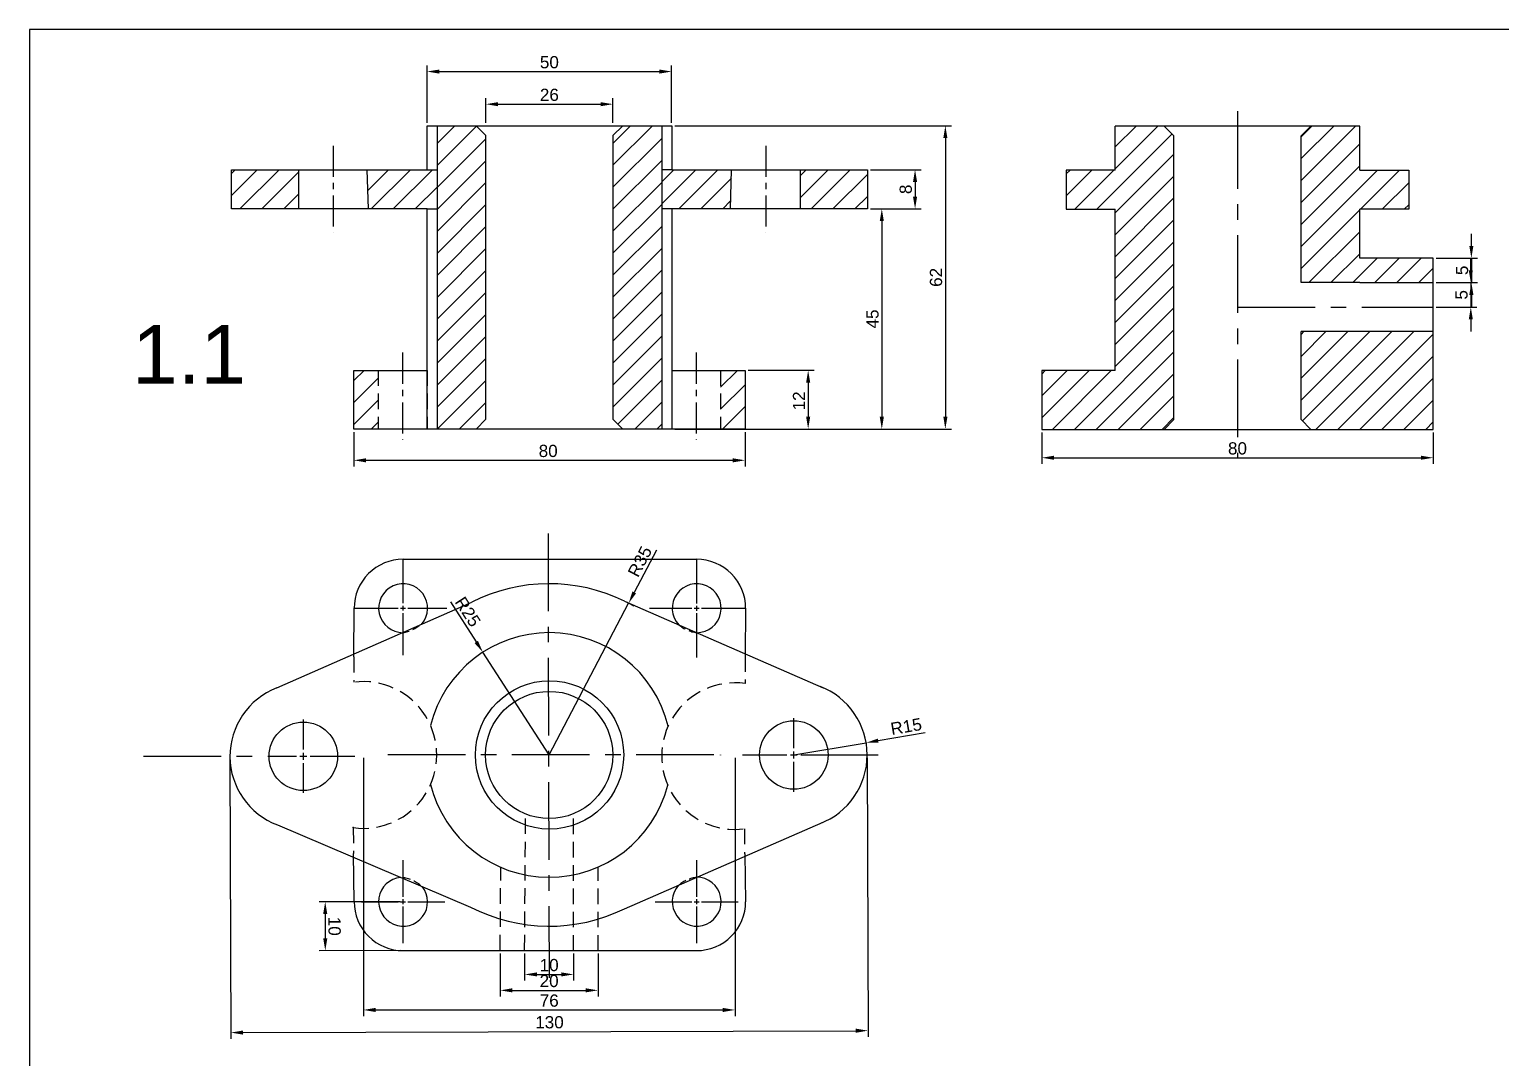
# Model space of a CAD drawing. Header units: inches. Extents: x 18 to 587, y 16 to 402.
# Drawn here: x 18.5 to 319.2, y 191.9 to 402.1 of the extents above; entities that cross this region are included whole.
import ezdxf

# ---------------------------------------------------------------- set-up
doc = ezdxf.new("R2010")
doc.units = ezdxf.units.IN
doc.header["$MEASUREMENT"] = 0
for name, pattern in [('CENTER', [50.8, 31.75, -6.35, 6.35, -6.35]), ('HIDDEN', [9.525, 6.35, -3.175]), ('HIDDEN2', [4.7625, 3.175, -1.5875])]:
    doc.linetypes.add(name, pattern=pattern)
doc.styles.get("Standard").update_dxf_attribs({"font": 'arial.ttf'})
doc.dimstyles.new('ISO-25', dxfattribs={"dimtxt": 2.5, "dimasz": 2.5, "dimexe": 1.25, "dimexo": 0.625, "dimtad": 1, "dimtxsty": 'Standard', "dimcen": 2.5, "dimclrd": 3, "dimclre": 3, "dimclrt": 3, "dimadec": 0, "dimazin": 0, "dimtfac": 1, "dimtmove": 0, "dimatfit": 3, "dimfxl": 1, "dimarcsym": 0})

# ---------------------------------------------------------------- blocks, each defined once
blk = doc.blocks.new('*D122')
at = {"color": 3, "lineweight": -2, "transparency": 16777216}
for p, q in [((190.41, 373.41), (200.79, 373.41)), ((199.54, 370.91), (199.54, 367.91)), ((190.41, 365.41), (200.79, 365.41))]:
    blk.add_line(p, q, dxfattribs=at)
at = {"color": 3, "transparency": 16777216}
for points in [[(199.12, 370.91), (199.96, 370.91), (199.54, 373.41)], [(199.12, 367.91), (199.96, 367.91), (199.54, 365.41)]]:
    blk.add_solid(points, dxfattribs=at)
at = {"layer": 'Defpoints', "color": 0, "transparency": 16777216}
for p in [(189.78, 373.41), (189.78, 365.41), (199.54, 365.41)]:
    blk.add_point(p, dxfattribs=at)
at = {"color": 3, "transparency": 16777216, "insert": (197.64, 369.41), "char_height": 2.5, "attachment_point": 5, "rotation": 90}
blk.add_mtext('8', dxfattribs=at)
blk = doc.blocks.new('*D123')
at = {"color": 3, "lineweight": -2, "transparency": 16777216}
for p, q in [((150.41, 382.41), (206.98, 382.41)), ((205.73, 379.91), (205.73, 322.91)), ((150.41, 320.41), (206.98, 320.41))]:
    blk.add_line(p, q, dxfattribs=at)
at = {"color": 3, "transparency": 16777216}
for points in [[(205.32, 379.91), (206.15, 379.91), (205.73, 382.41)], [(205.32, 322.91), (206.15, 322.91), (205.73, 320.41)]]:
    blk.add_solid(points, dxfattribs=at)
at = {"layer": 'Defpoints', "color": 0, "transparency": 16777216}
for p in [(149.78, 382.41), (149.78, 320.41), (205.73, 320.41)]:
    blk.add_point(p, dxfattribs=at)
at = {"color": 3, "transparency": 16777216, "insert": (203.83, 351.41), "char_height": 2.5, "attachment_point": 5, "rotation": 90}
blk.add_mtext('62', dxfattribs=at)
blk = doc.blocks.new('*D124')
at = {"color": 3, "lineweight": -2, "transparency": 16777216}
for p, q in [((165.41, 332.41), (178.94, 332.41)), ((177.69, 329.91), (177.69, 322.91)), ((163.41, 320.41), (178.94, 320.41))]:
    blk.add_line(p, q, dxfattribs=at)
at = {"color": 3, "transparency": 16777216}
for points in [[(177.27, 329.91), (178.1, 329.91), (177.69, 332.41)], [(177.27, 322.91), (178.1, 322.91), (177.69, 320.41)]]:
    blk.add_solid(points, dxfattribs=at)
at = {"layer": 'Defpoints', "color": 0, "transparency": 16777216}
for p in [(164.78, 332.41), (162.78, 320.41), (177.69, 320.41)]:
    blk.add_point(p, dxfattribs=at)
at = {"color": 3, "transparency": 16777216, "insert": (175.81, 326.16), "char_height": 2.5, "attachment_point": 5, "rotation": 90}
blk.add_mtext('12', dxfattribs=at)
blk = doc.blocks.new('*D119')
at = {"color": 3, "lineweight": -2, "transparency": 16777216}
for p, q in [((190.41, 365.41), (193.99, 365.41)), ((192.74, 362.91), (192.74, 322.91)), ((190.41, 320.41), (193.99, 320.41))]:
    blk.add_line(p, q, dxfattribs=at)
at = {"color": 3, "transparency": 16777216}
for points in [[(192.32, 362.91), (193.16, 362.91), (192.74, 365.41)], [(192.32, 322.91), (193.16, 322.91), (192.74, 320.41)]]:
    blk.add_solid(points, dxfattribs=at)
at = {"layer": 'Defpoints', "color": 0, "transparency": 16777216}
for p in [(189.78, 365.41), (189.78, 320.41), (192.74, 320.41)]:
    blk.add_point(p, dxfattribs=at)
at = {"color": 3, "transparency": 16777216, "insert": (190.84, 342.91), "char_height": 2.5, "attachment_point": 5, "rotation": 90}
blk.add_mtext('45', dxfattribs=at)
blk = doc.blocks.new('*D125')
at = {"color": 3, "lineweight": -2, "transparency": 16777216}
for p, q in [((111.78, 383.03), (111.78, 388.06)), ((137.78, 383.03), (137.78, 388.06)), ((114.28, 386.81), (135.28, 386.81))]:
    blk.add_line(p, q, dxfattribs=at)
at = {"color": 3, "transparency": 16777216}
for points in [[(114.28, 387.22), (114.28, 386.39), (111.78, 386.81)], [(135.28, 387.22), (135.28, 386.39), (137.78, 386.81)]]:
    blk.add_solid(points, dxfattribs=at)
at = {"layer": 'Defpoints', "color": 0, "transparency": 16777216}
for p in [(137.78, 386.81), (111.78, 382.41), (137.78, 382.41)]:
    blk.add_point(p, dxfattribs=at)
at = {"color": 3, "transparency": 16777216, "insert": (124.78, 388.71), "char_height": 2.5, "attachment_point": 5}
blk.add_mtext('26', dxfattribs=at)
blk = doc.blocks.new('*D126')
at = {"color": 3, "lineweight": -2, "transparency": 16777216}
for p, q in [((99.78, 383.03), (99.78, 394.73)), ((149.78, 383.03), (149.78, 394.73)), ((102.28, 393.48), (147.28, 393.48))]:
    blk.add_line(p, q, dxfattribs=at)
at = {"color": 3, "transparency": 16777216}
for points in [[(102.28, 393.89), (102.28, 393.06), (99.78, 393.48)], [(147.28, 393.89), (147.28, 393.06), (149.78, 393.48)]]:
    blk.add_solid(points, dxfattribs=at)
at = {"layer": 'Defpoints', "color": 0, "transparency": 16777216}
for p in [(149.78, 393.48), (99.78, 382.41), (149.78, 382.41)]:
    blk.add_point(p, dxfattribs=at)
at = {"color": 3, "transparency": 16777216, "insert": (124.78, 395.38), "char_height": 2.5, "attachment_point": 5}
blk.add_mtext('50', dxfattribs=at)
blk = doc.blocks.new('*D120')
at = {"color": 3, "lineweight": -2, "transparency": 16777216}
for p, q in [((84.78, 319.78), (84.78, 312.77)), ((164.78, 319.78), (164.78, 312.77)), ((87.28, 314.02), (162.28, 314.02))]:
    blk.add_line(p, q, dxfattribs=at)
at = {"color": 3, "transparency": 16777216}
for points in [[(87.28, 314.43), (87.28, 313.6), (84.78, 314.02)], [(162.28, 314.43), (162.28, 313.6), (164.78, 314.02)]]:
    blk.add_solid(points, dxfattribs=at)
at = {"layer": 'Defpoints', "color": 0, "transparency": 16777216}
for p in [(84.78, 320.41), (164.78, 320.41), (164.78, 314.02)]:
    blk.add_point(p, dxfattribs=at)
at = {"color": 3, "transparency": 16777216, "insert": (124.54, 315.92), "char_height": 2.5, "attachment_point": 5}
blk.add_mtext('80', dxfattribs=at)
blk = doc.blocks.new('*U112')
at = {"color": 0, "linetype": 'CENTER', "ltscale": 0.5, "transparency": 16777216}
blk.add_line((-0.12, 45.44), (0.12, -45.42), dxfattribs=at)
blk = doc.blocks.new('*U113')
at = {"color": 0, "linetype": 'CENTER', "ltscale": 0.5, "transparency": 16777216}
for p, q in [((0, 1.4), (0, 7.5)), ((-32.69, 0), (-1.4, 0)), ((1.4, 0), (10.5, 0)), ((0, -7.5), (0, -1.4))]:
    blk.add_line(p, q, dxfattribs=at)
at = {"color": 0, "linetype": 'Continuous', "ltscale": 0.5, "transparency": 16777216}
for p, q in [((-0.7, 0), (0.7, 0)), ((0, -0.7), (0, 0.7))]:
    blk.add_line(p, q, dxfattribs=at)
blk = doc.blocks.new('*U114')
at = {"color": 0, "linetype": 'CENTER', "ltscale": 0.5, "transparency": 16777216}
for p, q in [((0, 1.4), (0, 7.5)), ((-10.5, 0), (-1.4, 0)), ((1.4, 0), (17.85, 0)), ((0, -7.5), (0, -1.4))]:
    blk.add_line(p, q, dxfattribs=at)
at = {"color": 0, "linetype": 'Continuous', "ltscale": 0.5, "transparency": 16777216}
for p, q in [((-0.7, 0), (0.7, 0)), ((0, -0.7), (0, 0.7))]:
    blk.add_line(p, q, dxfattribs=at)
blk = doc.blocks.new('*U115')
at = {"color": 0, "linetype": 'CENTER', "ltscale": 0.5, "transparency": 16777216}
blk.add_line((33.55, 0), (-33.55, 0), dxfattribs=at)
blk = doc.blocks.new('*U116')
at = {"color": 0, "linetype": 'CENTER', "ltscale": 0.5, "transparency": 16777216}
for p, q in [((0, 1), (0, 10)), ((-10, 0), (-1, 0)), ((1, 0), (8.95, 0)), ((0, -9.62), (0, -1))]:
    blk.add_line(p, q, dxfattribs=at)
at = {"color": 0, "linetype": 'Continuous', "ltscale": 0.5, "transparency": 16777216}
for p, q in [((-0.5, 0), (0.5, 0)), ((0, -0.5), (0, 0.5))]:
    blk.add_line(p, q, dxfattribs=at)
blk = doc.blocks.new('*U117')
at = {"color": 0, "linetype": 'CENTER', "ltscale": 0.5, "transparency": 16777216}
for p, q in [((0, 1), (0, 10)), ((-9.63, 0), (-1, 0)), ((1, 0), (10, 0)), ((0, -10.05), (0, -1))]:
    blk.add_line(p, q, dxfattribs=at)
at = {"color": 0, "linetype": 'Continuous', "ltscale": 0.5, "transparency": 16777216}
for p, q in [((-0.5, 0), (0.5, 0)), ((0, -0.5), (0, 0.5))]:
    blk.add_line(p, q, dxfattribs=at)
blk = doc.blocks.new('*U118')
at = {"color": 0, "linetype": 'CENTER', "ltscale": 0.5, "transparency": 16777216}
for p, q in [((0, 1), (0, 8.5)), ((-8.5, 0), (-1, 0)), ((1, 0), (8.5, 0)), ((0, -8.5), (0, -1))]:
    blk.add_line(p, q, dxfattribs=at)
at = {"color": 0, "linetype": 'Continuous', "ltscale": 0.5, "transparency": 16777216}
for p, q in [((-0.5, 0), (0.5, 0)), ((0, -0.5), (0, 0.5))]:
    blk.add_line(p, q, dxfattribs=at)
blk = doc.blocks.new('*U111')
at = {"color": 0, "linetype": 'CENTER', "ltscale": 0.5, "transparency": 16777216}
for p, q in [((0, 1), (0, 8.5)), ((-8.5, 0), (-1, 0)), ((1, 0), (8.5, 0)), ((0, -8.5), (0, -1))]:
    blk.add_line(p, q, dxfattribs=at)
at = {"color": 0, "linetype": 'Continuous', "ltscale": 0.5, "transparency": 16777216}
for p, q in [((-0.5, 0), (0.5, 0)), ((0, -0.5), (0, 0.5))]:
    blk.add_line(p, q, dxfattribs=at)
blk = doc.blocks.new('*D127')
at = {"color": 3, "lineweight": -2, "transparency": 16777216}
for p, q in [((119.73, 213.21), (119.73, 207.68)), ((129.73, 213.21), (129.73, 207.68)), ((122.23, 208.93), (127.23, 208.93))]:
    blk.add_line(p, q, dxfattribs=at)
at = {"color": 3, "transparency": 16777216}
for points in [[(122.23, 209.35), (122.23, 208.52), (119.73, 208.93)], [(127.23, 209.35), (127.23, 208.52), (129.73, 208.93)]]:
    blk.add_solid(points, dxfattribs=at)
at = {"layer": 'Defpoints', "color": 0, "transparency": 16777216}
for p in [(119.73, 213.83), (129.73, 213.83), (129.73, 208.93)]:
    blk.add_point(p, dxfattribs=at)
at = {"color": 3, "transparency": 16777216, "insert": (124.74, 210.83), "char_height": 2.5, "attachment_point": 5}
blk.add_mtext('10', dxfattribs=at)
blk = doc.blocks.new('*D128')
at = {"color": 3, "lineweight": -2, "transparency": 16777216}
for p, q in [((114.73, 213.24), (114.73, 204.43)), ((134.73, 213.24), (134.73, 204.43)), ((117.23, 205.68), (132.23, 205.68))]:
    blk.add_line(p, q, dxfattribs=at)
at = {"color": 3, "transparency": 16777216}
for points in [[(117.23, 206.1), (117.23, 205.26), (114.73, 205.68)], [(132.23, 206.1), (132.23, 205.26), (134.73, 205.68)]]:
    blk.add_solid(points, dxfattribs=at)
at = {"layer": 'Defpoints', "color": 0, "transparency": 16777216}
for p in [(114.73, 213.87), (134.73, 213.87), (134.73, 205.68)]:
    blk.add_point(p, dxfattribs=at)
at = {"color": 3, "transparency": 16777216, "insert": (124.73, 207.58), "char_height": 2.5, "attachment_point": 5, "rotation": 359.9996}
blk.add_mtext('20', dxfattribs=at)
blk = doc.blocks.new('*D129')
at = {"color": 3, "lineweight": -2, "transparency": 16777216}
for p, q in [((174.75, 253.79), (189.54, 256.3)), ((201.61, 258.34), (192.01, 256.71))]:
    blk.add_line(p, q, dxfattribs=at)
at = {"color": 3, "transparency": 16777216}
blk.add_solid([(191.94, 257.13), (192.08, 256.3), (189.54, 256.3)], dxfattribs=at)
at = {"layer": 'Defpoints', "color": 0, "transparency": 16777216}
for p in [(189.54, 256.3), (174.75, 253.79)]:
    blk.add_point(p, dxfattribs=at)
at = {"color": 3, "transparency": 16777216, "insert": (197.72, 259.61), "char_height": 2.5, "attachment_point": 5, "rotation": 9.6329}
blk.add_mtext('R15', dxfattribs=at)
blk = doc.blocks.new('*D130')
at = {"color": 3, "lineweight": -2, "transparency": 16777216}
for p, q in [((146.65, 295.65), (142.14, 287.02)), ((124.75, 253.79), (140.98, 284.8))]:
    blk.add_line(p, q, dxfattribs=at)
blk.add_arc((124.75, 253.79), 35, 60.3395, 62.8802, dxfattribs=at)
at = {"color": 3, "transparency": 16777216}
blk.add_solid([(141.77, 287.21), (142.51, 286.82), (140.98, 284.8)], dxfattribs=at)
at = {"layer": 'Defpoints', "color": 0, "transparency": 16777216}
for p in [(140.98, 284.8), (124.75, 253.79)]:
    blk.add_point(p, dxfattribs=at)
at = {"color": 3, "transparency": 16777216, "insert": (143.29, 293.32), "char_height": 2.5, "attachment_point": 5, "rotation": 62.3857}
blk.add_mtext('R35', dxfattribs=at)
blk = doc.blocks.new('*D131')
at = {"color": 3, "lineweight": -2, "transparency": 16777216}
for p, q in [((104.54, 285.07), (109.83, 276.89)), ((124.75, 253.79), (111.19, 274.79))]:
    blk.add_line(p, q, dxfattribs=at)
at = {"color": 3, "transparency": 16777216}
blk.add_solid([(110.18, 277.11), (109.48, 276.66), (111.19, 274.79)], dxfattribs=at)
at = {"layer": 'Defpoints', "color": 0, "transparency": 16777216}
for p in [(111.19, 274.79), (124.75, 253.79)]:
    blk.add_point(p, dxfattribs=at)
at = {"color": 3, "transparency": 16777216, "insert": (108.11, 283.06), "char_height": 2.5, "attachment_point": 5, "rotation": 302.8668}
blk.add_mtext('R25', dxfattribs=at)
blk = doc.blocks.new('*D121')
at = {"color": 3, "lineweight": -2, "transparency": 16777216}
for p, q in [((86.76, 253.17), (86.76, 200.42)), ((162.73, 253.17), (162.73, 200.42)), ((89.26, 201.67), (160.23, 201.67))]:
    blk.add_line(p, q, dxfattribs=at)
at = {"color": 3, "transparency": 16777216}
for points in [[(89.26, 202.09), (89.26, 201.25), (86.76, 201.67)], [(160.23, 202.09), (160.23, 201.25), (162.73, 201.67)]]:
    blk.add_solid(points, dxfattribs=at)
at = {"layer": 'Defpoints', "color": 0, "transparency": 16777216}
for p in [(86.76, 253.79), (162.73, 253.79), (162.73, 201.67)]:
    blk.add_point(p, dxfattribs=at)
at = {"color": 3, "transparency": 16777216, "insert": (124.75, 203.57), "char_height": 2.5, "attachment_point": 5}
blk.add_mtext('76', dxfattribs=at)
blk = doc.blocks.new('*D132')
at = {"color": 3, "lineweight": -2, "transparency": 16777216}
for p, q in [((59.49, 252.81), (59.66, 195.79)), ((189.76, 253.21), (189.93, 196.19)), ((62.16, 197.05), (187.42, 197.43))]:
    blk.add_line(p, q, dxfattribs=at)
at = {"color": 3, "transparency": 16777216}
for points in [[(62.16, 197.47), (62.16, 196.63), (59.66, 197.04)], [(187.42, 197.85), (187.43, 197.01), (189.92, 197.44)]]:
    blk.add_solid(points, dxfattribs=at)
at = {"layer": 'Defpoints', "color": 0, "transparency": 16777216}
for p in [(59.49, 253.44), (189.75, 253.83), (189.92, 197.44)]:
    blk.add_point(p, dxfattribs=at)
at = {"color": 3, "transparency": 16777216, "insert": (124.8, 199.14), "char_height": 2.5, "attachment_point": 5, "rotation": 0.173}
blk.add_mtext('130', dxfattribs=at)
blk = doc.blocks.new('*D133')
at = {"color": 3, "lineweight": -2, "transparency": 16777216}
for p, q in [((94.26, 223.8), (77.71, 223.78)), ((78.96, 221.28), (78.97, 216.28)), ((94.27, 213.8), (77.72, 213.78))]:
    blk.add_line(p, q, dxfattribs=at)
at = {"color": 3, "transparency": 16777216}
for points in [[(79.38, 221.28), (78.54, 221.28), (78.96, 223.78)], [(79.38, 216.28), (78.55, 216.28), (78.97, 213.78)]]:
    blk.add_solid(points, dxfattribs=at)
at = {"layer": 'Defpoints', "color": 0, "transparency": 16777216}
for p in [(94.88, 223.8), (78.97, 213.78), (94.89, 213.8)]:
    blk.add_point(p, dxfattribs=at)
at = {"color": 3, "transparency": 16777216, "insert": (80.86, 218.78), "char_height": 2.5, "attachment_point": 5, "rotation": 270.0666}
blk.add_mtext('10', dxfattribs=at)
blk = doc.blocks.new('*D134')
at = {"color": 3, "lineweight": -2, "transparency": 16777216}
for p, q in [((225.45, 319.72), (225.45, 313.29)), ((305.45, 319.72), (305.45, 313.29)), ((227.95, 314.54), (302.95, 314.54))]:
    blk.add_line(p, q, dxfattribs=at)
at = {"color": 3, "transparency": 16777216}
for points in [[(227.95, 314.96), (227.95, 314.13), (225.45, 314.54)], [(302.95, 314.96), (302.95, 314.13), (305.45, 314.54)]]:
    blk.add_solid(points, dxfattribs=at)
at = {"layer": 'Defpoints', "color": 0, "transparency": 16777216}
for p in [(225.45, 320.34), (305.45, 320.34), (305.45, 314.54)]:
    blk.add_point(p, dxfattribs=at)
at = {"color": 3, "transparency": 16777216, "insert": (265.45, 316.44), "char_height": 2.5, "attachment_point": 5}
blk.add_mtext('80', dxfattribs=at)
blk = doc.blocks.new('*D135')
at = {"color": 3, "lineweight": -2, "transparency": 16777216}
for p, q in [((313.15, 352.84), (313.15, 355.34)), ((306.08, 350.34), (314.4, 350.34)), ((313.15, 350.34), (313.15, 345.34)), ((306.08, 345.34), (314.4, 345.34)), ((313.15, 342.84), (313.15, 340.34))]:
    blk.add_line(p, q, dxfattribs=at)
at = {"color": 3, "transparency": 16777216}
for points in [[(312.73, 352.84), (313.56, 352.84), (313.15, 350.34)], [(312.73, 342.84), (313.56, 342.84), (313.15, 345.34)]]:
    blk.add_solid(points, dxfattribs=at)
at = {"layer": 'Defpoints', "color": 0, "transparency": 16777216}
for p in [(305.45, 350.34), (305.45, 345.34), (313.15, 345.34)]:
    blk.add_point(p, dxfattribs=at)
at = {"color": 3, "transparency": 16777216, "insert": (311.25, 347.84), "char_height": 2.5, "attachment_point": 5, "rotation": 90}
blk.add_mtext('5', dxfattribs=at)
blk = doc.blocks.new('*D136')
at = {"color": 3, "lineweight": -2, "transparency": 16777216}
for p, q in [((313.26, 357.84), (313.26, 360.34)), ((306.08, 355.34), (314.51, 355.34)), ((313.26, 355.34), (313.26, 350.34)), ((306.08, 350.34), (314.51, 350.34)), ((313.26, 347.84), (313.26, 345.34))]:
    blk.add_line(p, q, dxfattribs=at)
at = {"color": 3, "transparency": 16777216}
for points in [[(312.84, 357.84), (313.68, 357.84), (313.26, 355.34)], [(312.84, 347.84), (313.68, 347.84), (313.26, 350.34)]]:
    blk.add_solid(points, dxfattribs=at)
at = {"layer": 'Defpoints', "color": 0, "transparency": 16777216}
for p in [(305.45, 355.34), (305.45, 350.34), (313.26, 350.34)]:
    blk.add_point(p, dxfattribs=at)
at = {"color": 3, "transparency": 16777216, "insert": (311.36, 352.84), "char_height": 2.5, "attachment_point": 5, "rotation": 90}
blk.add_mtext('5', dxfattribs=at)

msp = doc.modelspace()

# ---------------------------------------------------------------- hatches: boundary and pattern name
h = msp.add_hatch()
h.set_pattern_fill('ANSI31', color=4)
h.set_pattern_definition([(45, (77.925, 197.7153), (-2.245064, 2.245064), [])])
h.paths.add_polyline_path([(73.528, 365.408), (73.528, 373.408), (59.783, 373.408), (59.783, 365.408)])
h.paths.add_polyline_path([(189.783, 365.408), (189.783, 373.408), (176.037, 373.408), (176.037, 365.408)])
h.paths.add_polyline_path([(137.762, 322.409), (139.783, 320.408), (147.75, 320.408), (147.75, 382.408), (139.783, 382.408), (137.782, 380.408)])
h.paths.add_polyline_path([(159.783, 320.408), (164.783, 320.408), (164.783, 332.408), (159.783, 332.408)])
h.paths.add_polyline_path([(84.783, 320.408), (89.783, 320.408), (89.783, 332.408), (84.783, 332.408)])
h.paths.add_polyline_path([(101.815, 320.408), (109.783, 320.408), (111.783, 322.408), (111.783, 380.408), (109.783, 382.408), (101.815, 382.408)])
h = msp.add_hatch()
h.set_pattern_fill('ANSI31', color=4)
h.set_pattern_definition([(45, (-2483.4226, -1375.921), (-2.245064, 2.245064), [])])
h.paths.add_polyline_path([(305.452, 320.341), (305.452, 340.341), (290.452, 340.341), (278.452, 340.341), (278.452, 322.341), (280.452, 320.341)])
h.paths.add_polyline_path([(240.452, 332.341), (225.452, 332.341), (225.452, 320.341), (250.452, 320.341), (252.452, 322.341), (252.452, 380.341), (250.452, 382.341), (240.452, 382.341), (240.452, 373.341), (230.452, 373.341), (230.452, 365.341), (240.452, 365.341)])
h.paths.add_polyline_path([(290.452, 365.341), (300.452, 365.341), (300.452, 373.341), (290.452, 373.341), (290.452, 382.341), (280.452, 382.341), (278.452, 380.341), (278.452, 350.341), (290.452, 350.341), (305.452, 350.341), (305.452, 355.341), (290.452, 355.341)])
h = msp.add_hatch()
h.set_pattern_fill('ANSI31', color=4)
h.set_pattern_definition([(45, (-101.8805, 121.2787), (-2.245064, 2.245064), [])])
h.paths.add_polyline_path([(87.528, 373.408), (87.783, 365.408), (99.783, 365.408), (101.815, 365.408), (101.815, 373.408), (99.783, 373.408)])
h.paths.add_polyline_path([(147.75, 365.408), (149.783, 365.408), (161.783, 365.408), (162.037, 373.408), (149.783, 373.408), (147.75, 373.408)])

# ---------------------------------------------------------------- linework, layer by layer
at = {"color": 1, "linetype": 'CENTER', "ltscale": 0.5}
for p, q in [((265.452, 385.413), (265.452, 314.542)), ((265.452, 345.341), (305.452, 345.341))]:
    msp.add_line(p, q, dxfattribs=at)
for p, q in [((99.783, 382.408), (149.783, 382.408)), ((99.783, 373.408), (99.783, 382.408)), ((101.815, 382.408), (101.815, 320.408)), ((109.783, 382.408), (111.783, 380.408)), ((139.783, 382.408), (137.782, 380.408)), ((147.75, 382.408), (147.75, 320.408)), ((149.783, 382.408), (149.783, 373.408)), ((290.452, 382.341), (240.452, 382.341)), ((240.452, 373.341), (240.452, 382.341)), ((250.452, 382.341), (252.452, 380.341)), ((280.452, 382.341), (278.452, 380.341)), ((290.452, 373.341), (290.452, 382.341)), ((111.783, 322.408), (111.783, 380.408)), ((137.782, 380.408), (137.762, 322.409)), ((252.452, 322.341), (252.452, 380.341)), ((278.452, 350.341), (278.452, 380.341)), ((73.528, 373.408), (73.528, 365.408)), ((87.783, 365.408), (87.528, 373.404)), ((99.783, 373.408), (101.783, 373.408)), ((149.783, 373.408), (147.783, 373.408)), ((161.783, 365.408), (162.037, 373.404)), ((176.037, 373.408), (176.037, 365.408)), ((240.452, 373.341), (230.452, 373.341)), ((230.452, 373.341), (230.452, 365.341)), ((290.452, 373.341), (300.452, 373.341)), ((300.452, 373.341), (300.452, 365.341)), ((99.783, 320.408), (99.783, 365.408)), ((99.783, 365.408), (101.783, 365.408)), ((149.783, 365.408), (147.783, 365.408)), ((149.783, 365.408), (149.783, 320.408)), ((230.452, 365.341), (240.452, 365.341)), ((240.452, 332.341), (240.452, 365.341)), ((290.452, 355.341), (290.452, 365.341)), ((300.452, 365.341), (290.452, 365.341)), ((305.452, 355.341), (290.452, 355.341)), ((305.452, 320.341), (305.452, 355.341)), ((290.452, 350.341), (278.452, 350.341)), ((290.452, 350.341), (305.452, 350.341)), ((278.452, 322.341), (278.452, 340.341)), ((290.452, 340.341), (278.452, 340.341)), ((305.452, 340.341), (290.452, 340.341)), ((305.452, 320.341), (305.452, 340.341)), ((84.783, 332.408), (99.783, 332.408)), ((84.783, 320.408), (84.783, 332.408)), ((137.765, 332.408), (137.764, 332.408)), ((137.764, 332.408), (137.765, 332.408)), ((149.783, 332.408), (164.783, 332.408)), ((164.783, 332.408), (164.783, 320.408)), ((240.452, 332.341), (225.452, 332.341)), ((225.452, 332.341), (225.452, 320.341)), ((305.452, 320.341), (305.452, 332.341)), ((109.783, 320.408), (111.783, 322.408)), ((137.762, 322.409), (139.783, 320.408)), ((252.452, 322.341), (250.452, 320.341)), ((278.452, 322.341), (280.452, 320.341)), ((164.783, 320.408), (84.783, 320.408)), ((225.452, 320.341), (305.452, 320.341)), ((94.869, 293.786), (154.903, 293.783)), ((69.034, 267.492), (108.946, 285.016)), ((84.831, 273.853), (84.881, 283.856)), ((140.15, 285.221), (180.744, 267.538)), ((164.902, 283.781), (164.84, 273.96)), ((69.185, 239.488), (108.671, 222.703)), ((140.147, 222.355), (180.743, 240.033)), ((84.881, 223.68), (84.765, 233.636)), ((164.771, 233.585), (164.902, 223.802)), ((94.755, 213.798), (154.903, 213.801))]:
    msp.add_line(p, q)
at = {"color": 1, "linetype": 'CENTER', "ltscale": 0.2}
for p, q in [((80.592, 378.327), (80.592, 360.487)), ((169.037, 378.325), (169.037, 360.485)), ((94.783, 336.024), (94.783, 318.183)), ((154.783, 336.024), (154.783, 318.183))]:
    msp.add_line(p, q, dxfattribs=at)
at = {"linetype": 'HIDDEN', "ltscale": 0.5}
for p, q in [((89.783, 332.408), (89.783, 320.408)), ((99.783, 332.408), (99.783, 320.408)), ((159.783, 332.408), (159.783, 320.408)), ((84.831, 273.853), (84.805, 268.664)), ((164.84, 273.96), (164.804, 268.398)), ((119.728, 213.835), (119.925, 241.813)), ((129.727, 213.799), (129.728, 241.778)), ((84.703, 238.933), (84.765, 233.636)), ((164.702, 238.703), (164.702, 233.556)), ((114.728, 213.87), (114.848, 230.935)), ((134.727, 213.799), (134.728, 230.865))]:
    msp.add_line(p, q, dxfattribs=at)
at = {"linetype": 'HIDDEN'}
for q in [(124.727, 213.799), (134.727, 213.799)]:
    msp.add_line((124.727, 213.799), q, dxfattribs=at)
msp.add_lwpolyline([(18.489, 16.473), (587.347, 16.473), (587.347, 402.089), (18.489, 402.089)], close=True)
for points in [[(111.783, 382.408), (137.783, 382.408)], [(99.783, 365.408), (59.783, 365.408), (59.783, 373.408), (99.783, 373.408)], [(149.783, 373.408), (189.783, 373.408), (189.783, 365.408), (149.783, 365.408)]]:
    msp.add_lwpolyline(points)
for centre, radius in [((124.815, 253.789), 15.162), ((124.754, 253.789), 13), ((74.489, 253.519), 7), ((174.754, 253.786), 7)]:
    msp.add_circle(centre, radius)
for centre, radius, start, end in [((94.88, 283.786), 10, 89.93338, 180), ((154.902, 283.783), 10, 359.9927, 90.05933), ((94.88, 283.786), 5, 318.76776, 270), ((124.754, 253.789), 35, 63.90337, 116.85019), ((154.902, 283.783), 5, 270, 222.60525), ((124.754, 253.789), 25, 13.56216, 166.04202), ((174.754, 253.786), 15, 291.01073, 68.98307), ((74.489, 253.519), 15, 111.32241, 249.29475), ((124.754, 253.789), 35, 359.96088, 0.03181), ((174.754, 253.786), 15, 179.91359, 180.0791), ((124.754, 253.789), 25, 193.9507, 345.65349), ((94.88, 223.797), 5, 95.61517, 38.32525), ((154.902, 223.801), 5, 137.58635, 90), ((94.88, 223.797), 10, 180, 270.06662), ((124.754, 253.789), 35, 242.64424, 296.09043), ((154.902, 223.801), 10, 269.94067, 0.0073)]:
    msp.add_arc(centre, radius, start, end)
at = {"linetype": 'HIDDEN2', "ltscale": 0.5}
for centre, start, end in [((93.601, 286.04), 277.76019, 309.54447), ((155.913, 286.102), 230.56966, 262.35394), ((93.733, 221.41), 50.68999, 82.47428), ((155.909, 221.472), 97.63986, 129.42414)]:
    msp.add_arc(centre, 7.385, start, end, dxfattribs=at)
at = {"linetype": 'HIDDEN', "ltscale": 0.5}
for centre, radius, start, end in [((86.756, 253.792), 15, 262.12971, 97.47444), ((162.735, 253.557), 14.984, 82.06144, 277.54278)]:
    msp.add_arc(centre, radius, start, end, dxfattribs=at)
msp.add_point((84.703, 238.933))

# ---------------------------------------------------------------- block references
at = {"color": 1, "linetype": 'CENTER', "ltscale": 0.5}
for name, p in [('*U112', (124.621, 253.623)), ('*U116', (94.88, 283.786)), ('*U117', (154.902, 283.783)), ('*U114', (174.754, 253.786)), ('*U115', (124.857, 253.792)), ('*U111', (94.88, 223.797)), ('*U118', (154.902, 223.801))]:
    msp.add_blockref(name, p, dxfattribs=at)
at = {"color": 1, "linetype": 'CENTER', "ltscale": 0.5, "rotation": 8.537736462515939e-07}
msp.add_blockref('*U113', (74.489, 253.519), dxfattribs=at)

# ---------------------------------------------------------------- texts
at = {"insert": (39.512, 341.657), "char_height": 11.965, "attachment_point": 1}
msp.add_mtext_dynamic_manual_height_columns('1.1', width=290.70695, gutter_width=59.825, heights=[0], dxfattribs=at)

# ---------------------------------------------------------------- dimensions: what is measured, and where the dimension line sits
at = {"color": 3}
for base, p1, p2, picture, middle in [((149.783, 393.477), (99.783, 382.408), (149.783, 382.408), '*D126', (124.783, 393.477)), ((137.783, 386.808), (111.783, 382.408), (137.783, 382.408), '*D125', (124.783, 386.808)), ((164.783, 314.018), (84.783, 320.408), (164.783, 320.408), '*D120', (124.539, 314.018)), ((305.452, 314.542), (225.452, 320.341), (305.452, 320.341), '*D134', (265.452, 314.542)), ((129.727, 208.932), (119.728, 213.835), (129.727, 213.835), '*D127', (124.74, 208.932))]:
    dim = msp.add_linear_dim(base=base, p1=p1, p2=p2, dimstyle='ISO-25', dxfattribs=at)
    dim.commit()
    dim.dimension.update_dxf_attribs({"geometry": picture, "text_midpoint": middle, "dimtype": 160})
for base, p1, p2, angle, picture, middle, dimtype in [((205.732, 320.408), (149.783, 382.408), (149.783, 320.408), 90, '*D123', (205.732, 351.408), 160), ((192.739, 320.408), (189.783, 365.408), (189.783, 320.408), 90, '*D119', (192.739, 342.908), 160), ((313.259, 350.341), (305.452, 355.341), (305.452, 350.341), 90, '*D136', (313.259, 352.841), 160), ((313.148, 345.341), (305.452, 350.341), (305.452, 345.341), 90, '*D135', (313.148, 347.841), 160), ((177.688, 320.408), (164.783, 332.408), (162.783, 320.408), 90, '*D124', (177.688, 326.155), 160), ((78.968, 213.778), (94.88, 223.797), (94.892, 213.797), 270.06662, '*D133', (78.962, 218.777), 161), ((134.727, 205.681), (114.728, 213.87), (134.727, 213.87), 359.99963, '*D128', (124.728, 205.681), 161)]:
    dim = msp.add_linear_dim(base=base, p1=p1, p2=p2, angle=angle, dimstyle='ISO-25', dxfattribs=at)
    dim.commit()
    dim.dimension.update_dxf_attribs({"geometry": picture, "text_midpoint": middle, "dimtype": dimtype})
dim = msp.add_linear_dim(base=(199.539, 365.408), p1=(189.783, 373.408), p2=(189.783, 365.408), angle=90, dimstyle='ISO-25', dxfattribs=at)
dim.commit()
dim.dimension.update_dxf_attribs({"geometry": '*D122', "text_midpoint": (197.638, 369.408)})
for center, mpoint, picture, middle in [((124.754, 253.789), (140.977, 284.802), '*D130', (143.288, 293.323)), ((124.754, 253.789), (111.187, 274.788), '*D131', (108.105, 283.061)), ((174.754, 253.786), (189.542, 256.296), '*D129', (197.724, 259.613))]:
    dim = msp.add_radius_dim(center=center, mpoint=mpoint, dimstyle='ISO-25', dxfattribs=at)
    dim.commit()
    dim.dimension.update_dxf_attribs({"geometry": picture, "text_midpoint": middle})
dim = msp.add_linear_dim(base=(189.924, 197.437), p1=(59.489, 253.438), p2=(189.754, 253.831), angle=0.17302, text='130', dimstyle='ISO-25', dxfattribs=at)
dim.commit()
dim.dimension.update_dxf_attribs({"geometry": '*D132', "text_midpoint": (124.802, 197.24), "dimtype": 161})
dim = msp.add_linear_dim(base=(162.735, 201.671), p1=(86.756, 253.792), p2=(162.735, 253.792), text='76', dimstyle='ISO-25')
dim.commit()
dim.dimension.update_dxf_attribs({"geometry": '*D121', "text_midpoint": (124.746, 201.671), "dimtype": 160})

doc.saveas('drawing.dxf')
